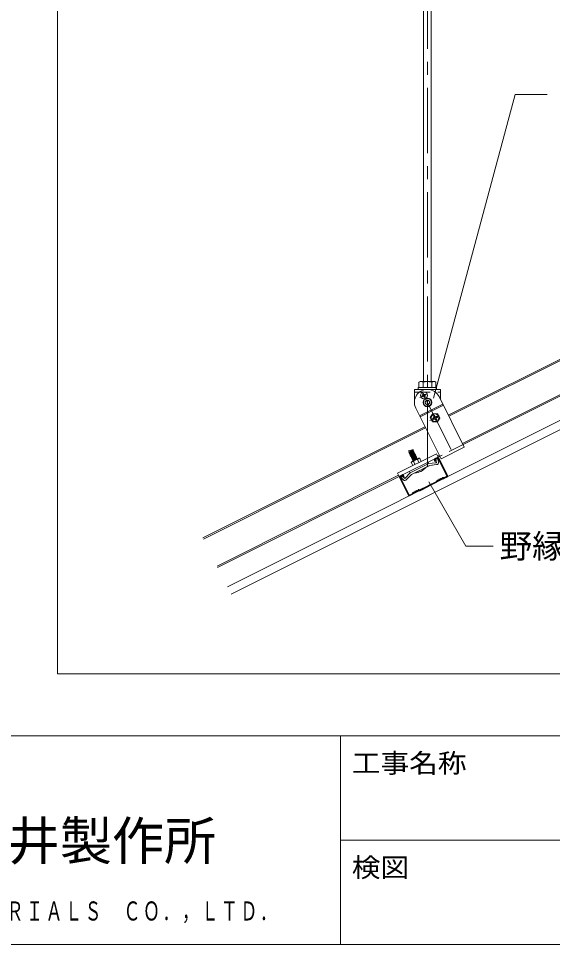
# Model space of a CAD drawing. Units: millimetres, scale not verified. Extents: x -2895 to 2955, y -2104 to 2057.
# Drawn here: x 30 to 644, y -2068 to -1003 of the extents above; entities that cross this region are included whole.
import ezdxf
from ezdxf.enums import TextEntityAlignment as Align

# ---------------------------------------------------------------- set-up
doc = ezdxf.new("R2010")
doc.units = ezdxf.units.MM
doc.header["$LTSCALE"] = 15
doc.header["$PDMODE"] = 32
doc.header["$PDSIZE"] = 9
doc.linetypes.add('CHAIN1', pattern=[8, 5, -1, 1, -1])
doc.linetypes.add('DASHED1', pattern=[1.8, 1.2, -0.6])
for name, color, linetype, lineweight in [('3-0_中心線', 4, 'CHAIN1', 9), ('3-1_吊りボルト', 7, 'Continuous', 18), ('3-2_野縁受け', 3, 'Continuous', 18), ('3-3_野縁', 2, 'Continuous', 25), ('3-6_文字', 7, 'Continuous', 18), ('3-8_パネル', 7, 'Continuous', 18), ('3-A_クリップ', 7, 'Continuous', 18), ('3-B_ビス', 7, 'Continuous', 18), ('3-F', 3, 'Continuous', 18), ('F-1_中線', 7, 'Continuous', 18), ('F-6_文字', 7, 'Continuous', 18)]:
    doc.layers.add(name, color=color, linetype=linetype, lineweight=lineweight)
doc.styles.add('ＭＳ ゴシック', font='')
doc.styles.get('ＭＳ ゴシック').set_extended_font_data('MS Gothic')

msp = doc.modelspace()

# ---------------------------------------------------------------- linework, layer by layer
at = {"layer": '3-0_中心線'}
for p, q in [((500.41, -1517.58), (500.41, -310.72)), ((500.62, -1434.28), (491.55, -1438.81)), ((494.05, -1431.74), (530.86, -1505.35)), ((503.34, -1465.12), (514.09, -1459.74))]:
    msp.add_line(p, q, dxfattribs=at)
at = {"layer": '3-1_吊りボルト'}
for p, q in [((495.91, -1420.45), (495.91, -310.72)), ((504.91, -1420.45), (504.91, -310.72)), ((491.92, -1420.45), (490.61, -1421.2)), ((490.61, -1427.45), (490.61, -1421.2)), ((491.92, -1420.45), (508.89, -1420.45)), ((495.51, -1427.45), (495.51, -1421.2)), ((505.31, -1427.45), (505.31, -1421.2)), ((508.89, -1420.45), (510.21, -1421.2)), ((510.21, -1427.45), (510.21, -1421.2)), ((485.41, -1429.45), (515.41, -1429.45)), ((485.41, -1444.45), (485.41, -1429.45)), ((489.91, -1427.45), (489.91, -1429.45)), ((489.91, -1427.45), (510.91, -1427.45)), ((510.91, -1427.45), (510.91, -1429.45)), ((513.82, -1437.74), (542.89, -1495.87)), ((515.41, -1429.45), (515.41, -1440.9)), ((518.21, -1446.5), (491.37, -1459.92)), ((518.82, -1447.74), (491.99, -1461.16)), ((516.06, -1509.29), (486.99, -1451.15)), ((542.89, -1495.87), (516.06, -1509.29))]:
    msp.add_line(p, q, dxfattribs=at)
at = {"layer": '3-1_吊りボルト', "color": 4, "linetype": 'DASHED1', "lineweight": 9}
msp.add_line((485.41, -1432.65), (515.41, -1432.65), dxfattribs=at)
at = {"layer": '3-1_吊りボルト', "linetype": 'DASHED1'}
msp.add_line((541.46, -1493.01), (514.63, -1506.43), dxfattribs=at)
at = {"layer": '3-1_吊りボルト'}
msp.add_circle((500.41, -1444.45), 5, dxfattribs=at)
at = {"layer": '3-1_吊りボルト', "color": 4, "linetype": 'DASHED1', "lineweight": 9}
msp.add_circle((500.41, -1444.45), 2.5, dxfattribs=at)
at = {"layer": '3-1_吊りボルト'}
for centre, radius, start, end in [((493.81, -1427.22), 6.81, 96.34294, 118.04132), ((492.89, -1425.32), 4.88, 57.57118, 88.04459), ((500.41, -1436.66), 16.22, 72.41205, 107.58797), ((507.92, -1425.32), 4.88, 91.95543, 122.42883), ((507, -1427.22), 6.81, 61.95869, 83.65707), ((500.41, -1444.45), 15, 26.56505, 206.56505)]:
    msp.add_arc(centre, radius, start, end, dxfattribs=at)
msp.add_point((500.41, -1444.45), dxfattribs=at)
at = {"layer": '3-2_野縁受け'}
for p, q in [((524.47, -1459.02), (1397.63, -1022.44)), ((525.18, -1460.46), (1398.35, -1023.87)), ((540.75, -1491.58), (738.33, -1392.79)), ((541.46, -1493.01), (739.05, -1394.22)), ((242.01, -1600.25), (497.63, -1472.44)), ((242.72, -1601.68), (498.35, -1473.87)), ((512.02, -1505.95), (513.91, -1505)), ((512.73, -1507.38), (514.63, -1506.43)), ((258.29, -1632.81), (467.32, -1528.29)), ((259, -1634.24), (468.04, -1529.72))]:
    msp.add_line(p, q, dxfattribs=at)
at = {"layer": '3-3_野縁'}
for p, q in [((509.6, -1512.3), (508.71, -1510.51)), ((509.16, -1509.17), (511.84, -1507.82)), ((510.05, -1512.07), (509.16, -1510.28)), ((509.38, -1509.61), (512.06, -1508.27)), ((510.05, -1512.07), (509.6, -1512.3)), ((523, -1529.03), (512.73, -1508.49)), ((513.18, -1508.27), (523.45, -1528.8)), ((468.46, -1530.63), (478.72, -1551.16)), ((471.59, -1527.95), (468.9, -1529.29)), ((479.17, -1550.94), (468.9, -1530.41)), ((471.81, -1528.4), (469.13, -1529.74)), ((473.38, -1530.41), (472.48, -1528.62)), ((473.82, -1530.19), (472.93, -1528.4)), ((473.38, -1530.41), (473.82, -1530.19)), ((518.1, -1531.53), (519.05, -1531.84)), ((518.1, -1531.53), (519.05, -1531.84)), ((518.26, -1531.05), (519.21, -1531.37)), ((519.21, -1531.37), (518.26, -1531.05)), ((522.8, -1529.74), (519.59, -1531.34)), ((522.8, -1529.74), (519.59, -1531.34)), ((519.81, -1531.79), (523.02, -1530.18)), ((519.81, -1531.79), (523.02, -1530.18)), ((491.86, -1545.21), (501.33, -1540.47)), ((492.08, -1545.65), (501.55, -1540.92)), ((510.8, -1535.74), (501.33, -1540.47)), ((511.02, -1536.18), (501.55, -1540.92)), ((511.36, -1534.5), (511.05, -1535.45)), ((511.84, -1534.66), (511.52, -1535.61)), ((479.86, -1551.2), (483.07, -1549.6)), ((479.86, -1551.2), (483.07, -1549.6)), ((483.29, -1550.05), (480.09, -1551.65)), ((483.29, -1550.05), (480.09, -1551.65)), ((483.64, -1548.36), (483.32, -1549.31)), ((483.32, -1549.31), (483.64, -1548.36)), ((484.11, -1548.52), (483.79, -1549.47)), ((484.11, -1548.52), (483.79, -1549.47)), ((490.37, -1545.39), (491.32, -1545.71)), ((490.53, -1544.92), (491.48, -1545.23))]:
    msp.add_line(p, q, dxfattribs=at)
for centre, radius, start, end in [((509.6, -1510.06), 1, 116.56205, 206.56205), ((509.6, -1510.06), 0.5, 116.56205, 206.56205), ((512.29, -1508.72), 1, 26.56205, 116.56205), ((512.29, -1508.72), 0.5, 26.56205, 116.56205), ((469.35, -1530.19), 1, 116.56804, 206.56804), ((469.35, -1530.19), 0.5, 116.56804, 206.56804), ((472.04, -1528.84), 1, 26.56804, 116.56804), ((472.04, -1528.84), 0.5, 26.56804, 116.56804), ((512.37, -1532.92), 1.81, 252.96224, 340.16788), ((512.37, -1532.92), 1.31, 252.96224, 340.16788), ((514.08, -1533.54), 0.5, 63.43495, 169.69516), ((514.08, -1533.54), 0.5, 63.43495, 160.16788), ((514.63, -1532.42), 1.25, 243.43495, 349.69516), ((514.63, -1532.42), 0.75, 243.43495, 349.69516), ((515.86, -1532.64), 0.5, 72.96224, 169.69516), ((516.4, -1530.91), 1.81, 252.96224, 340.16788), ((516.4, -1530.91), 1.31, 252.96224, 340.16788), ((518.1, -1531.53), 0.5, 71.56505, 160.16788), ((519.36, -1530.89), 1, 251.56507, 296.56505), ((519.36, -1530.89), 1, 251.56505, 296.56505), ((519.36, -1530.89), 0.5, 251.56507, 296.56505), ((519.36, -1530.89), 0.5, 251.56505, 296.56505), ((522.57, -1529.29), 0.5, 296.56502, 29.08905), ((522.57, -1529.29), 0.5, 296.56505, 29.08905), ((522.57, -1529.29), 1, 296.56502, 29.08905), ((522.57, -1529.29), 1, 296.56505, 29.08905), ((510.57, -1535.29), 0.5, 296.56505, 341.56505), ((510.57, -1535.29), 1, 296.56505, 341.56505), ((511.84, -1534.66), 0.5, 72.96224, 161.56507), ((479.64, -1550.76), 1, 204.04105, 296.56505), ((479.64, -1550.76), 1, 204.04105, 296.56505), ((479.64, -1550.76), 0.5, 204.04105, 296.56505), ((479.64, -1550.76), 0.5, 204.04105, 296.56505), ((482.85, -1549.15), 0.5, 296.56505, 341.56504), ((482.85, -1549.15), 0.5, 296.56504, 341.56504), ((482.85, -1549.15), 1, 296.56505, 341.56504), ((482.85, -1549.15), 1, 296.56505, 341.56505), ((484.11, -1548.52), 0.5, 72.96222, 161.56505), ((484.64, -1546.79), 1.81, 252.96222, 340.16786), ((484.64, -1546.79), 1.31, 252.96222, 340.16786), ((486.35, -1547.4), 0.5, 63.43494, 160.16786), ((486.91, -1546.29), 1.25, 243.43494, 349.69515), ((486.91, -1546.29), 0.75, 243.43494, 349.69515), ((488.13, -1546.51), 0.5, 72.96222, 169.69515), ((488.13, -1546.51), 0.5, 63.43494, 169.69515), ((488.67, -1544.78), 1.81, 252.96222, 340.16786), ((488.67, -1544.78), 1.31, 252.96222, 340.16786), ((490.37, -1545.39), 0.5, 71.56504, 160.16786), ((491.64, -1544.76), 1, 251.56505, 296.56505), ((491.64, -1544.76), 0.5, 251.56505, 296.56505)]:
    msp.add_arc(centre, radius, start, end, dxfattribs=at)
at = {"layer": '3-6_文字'}
for p, q in [((507.58, -1439.61), (601.21, -1090.16)), ((638.12, -1090.16), (601.21, -1090.16)), ((502.07, -1535.7), (544.69, -1609.82)), ((575.97, -1609.82), (544.69, -1609.82))]:
    msp.add_line(p, q, dxfattribs=at)
at = {"layer": '3-8_パネル'}
for p, q in [((270.18, -1656.6), (2617.15, -483.12)), ((274.43, -1665.1), (2621.4, -491.62))]:
    msp.add_line(p, q, dxfattribs=at)
at = {"layer": '3-A_クリップ'}
for p, q in [((484.46, -1511.7), (478.67, -1500.11)), ((484.3, -1499.64), (479.31, -1503.08)), ((484.75, -1500.54), (479.76, -1503.97)), ((485.2, -1501.43), (480.21, -1504.87)), ((488.48, -1509.68), (483.11, -1498.94)), ((484.3, -1499.64), (483.45, -1499.62)), ((484.75, -1500.54), (483.9, -1500.52)), ((485.2, -1501.43), (484.35, -1501.41)), ((466.12, -1525.9), (510.82, -1503.55)), ((468.05, -1529.74), (512.74, -1507.39)), ((479.31, -1503.08), (480.16, -1503.1)), ((479.76, -1503.97), (480.61, -1503.99)), ((480.21, -1504.87), (481.05, -1504.89)), ((485.64, -1502.32), (480.65, -1505.76)), ((480.65, -1505.76), (481.5, -1505.78)), ((486.09, -1503.22), (481.1, -1506.66)), ((481.1, -1506.66), (481.95, -1506.67)), ((486.54, -1504.11), (481.55, -1507.55)), ((481.55, -1507.55), (482.4, -1507.57)), ((486.98, -1505.01), (482, -1508.45)), ((482, -1508.45), (482.84, -1508.46)), ((487.43, -1505.9), (482.44, -1509.34)), ((482.44, -1509.34), (483.29, -1509.36)), ((482.45, -1512.7), (490.5, -1508.68)), ((482.81, -1512.62), (484.46, -1512.26)), ((482.81, -1512.62), (484.46, -1512.26)), ((487.88, -1506.8), (482.89, -1510.23)), ((482.89, -1510.23), (483.74, -1510.25)), ((483.57, -1517.18), (493.4, -1512.26)), ((488.77, -1508.59), (483.72, -1512.06)), ((484.46, -1512.26), (484.47, -1512.27)), ((484.47, -1512.27), (486.25, -1515.83)), ((485.64, -1502.32), (484.8, -1502.31)), ((486.09, -1503.22), (485.24, -1503.2)), ((486.54, -1504.11), (485.69, -1504.1)), ((486.98, -1505.01), (486.14, -1504.99)), ((487.43, -1505.9), (486.58, -1505.88)), ((487.88, -1506.8), (487.03, -1506.78)), ((488.33, -1507.69), (487.48, -1507.67)), ((488.77, -1508.59), (487.93, -1508.57)), ((488.63, -1510.05), (488.93, -1510.01)), ((488.63, -1510.05), (488.93, -1510.01)), ((490.22, -1508.91), (488.93, -1510.01)), ((490.22, -1508.91), (488.93, -1510.01)), ((488.93, -1510.01), (490.72, -1513.6)), ((490.86, -1508.68), (491.38, -1508.67)), ((490.86, -1508.68), (491.38, -1508.67)), ((491.84, -1509.13), (493.4, -1512.26)), ((509.98, -1509.76), (512.23, -1509.3)), ((510.82, -1513.87), (509.98, -1509.76)), ((510.82, -1503.55), (512.74, -1507.39)), ((513.05, -1513.31), (512.23, -1509.3)), ((480.53, -1525.61), (491.25, -1520.25)), ((482.22, -1513), (481.91, -1513.42)), ((482.22, -1513), (481.91, -1513.42)), ((482, -1514.04), (483.57, -1517.18)), ((492.28, -1522.31), (482.25, -1527.32)), ((498.54, -1519.18), (486.02, -1525.44)), ((501.98, -1514.89), (491.25, -1520.25)), ((501.98, -1514.89), (491.25, -1520.25)), ((501.98, -1514.89), (491.25, -1520.25)), ((492.28, -1522.31), (502.31, -1517.29)), ((492.28, -1522.31), (500.98, -1517.96)), ((492.28, -1522.31), (500.46, -1518.22)), ((500.77, -1518.07), (502.31, -1517.29)), ((501.15, -1513.19), (501.99, -1514.88)), ((501.21, -1517.85), (502.92, -1516.99)), ((501.98, -1514.89), (509.8, -1513.99)), ((506.35, -1516.6), (502.92, -1516.99)), ((511.05, -1516.05), (505.56, -1516.69)), ((509.49, -1514.02), (510.82, -1513.87)), ((466.12, -1525.9), (468.05, -1529.74)), ((471.36, -1529.19), (469.78, -1530.86)), ((471.36, -1529.19), (469.78, -1530.86)), ((472.75, -1533.68), (469.78, -1530.86)), ((472.31, -1533.26), (469.78, -1530.86)), ((474.41, -1532.08), (471.36, -1529.19)), ((474.41, -1532.08), (471.36, -1529.19)), ((480.53, -1525.61), (474.41, -1532.08)), ((476.01, -1533.57), (481.65, -1527.63)), ((479.68, -1523.92), (480.53, -1525.61)), ((482.25, -1527.32), (481.65, -1527.63))]:
    msp.add_line(p, q, dxfattribs=at)
for points in [[(483.85, -1498.75), (483.11, -1498.94), (478.67, -1500.11)], [(483.85, -1498.75), (478.86, -1502.18), (479.71, -1502.2)], [(488.33, -1507.69), (483.34, -1511.13), (484.18, -1511.15)]]:
    msp.add_lwpolyline(points, dxfattribs=at)
for centre, radius, start, end in [((483.03, -1513.6), 1, 102.50705, 143.1671), ((483.03, -1513.6), 1, 102.50705, 143.1671), ((489.38, -1516.5), 6.5, 96.58319, 139.18489), ((489.38, -1516.5), 6.5, 96.58319, 139.18489), ((490.87, -1509.68), 1, 90.29973, 130.42527), ((490.87, -1509.68), 1, 90.29973, 130.42527), ((490.94, -1509.57), 1, 26.56505, 116.56505), ((482.89, -1513.6), 1, 116.56505, 206.56505), ((486.02, -1509.79), 15.65, 269.99999, 323.1301), ((510.8, -1513.77), 2.3, 271.56505, 11.56505), ((474.33, -1532.01), 2.3, 226.56502, 326.56504)]:
    msp.add_arc(centre, radius, start, end, dxfattribs=at)
at = {"layer": '3-B_ビス'}
for p, q in [((495.26, -1436.4), (494.1, -1436.98)), ((494.1, -1436.98), (494.55, -1437.87)), ((495.71, -1437.29), (494.55, -1437.87)), ((495.8, -1434.11), (494.91, -1434.56)), ((494.91, -1434.56), (495.49, -1435.72)), ((495.8, -1434.11), (496.38, -1435.28)), ((496.38, -1437.51), (496.96, -1438.68)), ((498.22, -1434.92), (497.05, -1435.5)), ((497.28, -1437.07), (497.86, -1438.23)), ((498.66, -1435.81), (497.5, -1436.4)), ((498.22, -1434.92), (498.66, -1435.81)), ((497.86, -1438.23), (496.96, -1438.68))]:
    msp.add_line(p, q, dxfattribs=at)
at = {"layer": '3-B_ビス', "color": 4, "lineweight": 9}
for p, q in [((506.8, -1457.24), (503.77, -1461.83)), ((506.8, -1457.24), (512.29, -1457.57)), ((508.48, -1459.26), (508.85, -1459.99)), ((508.48, -1459.26), (508.73, -1459.76)), ((512.29, -1457.57), (514.75, -1462.48)), ((503.77, -1461.83), (506.23, -1466.74)), ((511.72, -1467.07), (506.23, -1466.74)), ((506.36, -1462.93), (506.89, -1462.67)), ((506.9, -1464.01), (507.43, -1463.74)), ((507.41, -1459.79), (507.66, -1460.29)), ((510.04, -1465.05), (509.79, -1464.56)), ((511.11, -1464.52), (510.75, -1463.79)), ((511.11, -1464.52), (510.86, -1464.02)), ((511.62, -1460.3), (511.1, -1460.57)), ((512.16, -1461.38), (511.63, -1461.64)), ((511.72, -1467.07), (514.75, -1462.48))]:
    msp.add_line(p, q, dxfattribs=at)
at = {"layer": '3-B_ビス'}
msp.add_circle((496.38, -1436.4), 4, dxfattribs=at)
at = {"layer": '3-B_ビス', "color": 4, "lineweight": 9}
msp.add_circle((509.26, -1462.16), 4.4, dxfattribs=at)
at = {"layer": '3-B_ビス'}
for centre, start, end in [((495.04, -1435.95), 296.56505, 26.56505), ((495.93, -1437.74), 26.56505, 116.56505), ((496.83, -1435.05), 206.56505, 296.56507), ((497.72, -1436.84), 116.56505, 206.56505)]:
    msp.add_arc(centre, 0.5, start, end, dxfattribs=at)
at = {"layer": '3-B_ビス', "color": 4, "lineweight": 9}
for centre, radius, start, end in [((509.26, -1462.16), 3, 105.02809, 128.10201), ((509.26, -1462.16), 3, 195.02809, 218.07836), ((506.32, -1461.17), 1.6, 290.92805, 33.2385), ((508.28, -1465.1), 1.6, 19.8916, 122.20205), ((510.24, -1459.21), 1.6, 199.8916, 302.20205), ((509.26, -1462.16), 3, 285.02809, 308.10201), ((512.21, -1463.14), 1.6, 110.92805, 213.2385), ((509.26, -1462.16), 3, 15.05174, 38.10201)]:
    msp.add_arc(centre, radius, start, end, dxfattribs=at)
at = {"layer": '3-F'}
for p in [(74.86, 1475.61), (2909.86, -1756.68)]:
    msp.add_line(p, (74.86, -1756.68), dxfattribs=at)
at = {"layer": 'F-1_中線', "color": 3}
for p, q in [((-2895.14, -1828.07), (2954.86, -1828.07)), ((400.48, -1828.07), (400.48, -2068.07)), ((-2895.14, -2068.07), (2954.86, -2068.07))]:
    msp.add_line(p, q, dxfattribs=at)
at = {"layer": 'F-1_中線'}
msp.add_line((400.48, -1948.07), (2954.86, -1948.07), dxfattribs=at)

# ---------------------------------------------------------------- texts
at = {"layer": '3-6_文字', "style": 'ＭＳ ゴシック'}
msp.add_text('野縁：CW-25', height=27.49, dxfattribs=at).set_placement((583.44, -1631.87), align=Align.BOTTOM_LEFT)
at = {"layer": 'F-6_文字', "color": 4, "style": 'ＭＳ ゴシック', "width": 1.1}
for s, p in [('工事名称', (413.42, -1877.08)), ('検図', (413.42, -1997.08))]:
    msp.add_text(s, height=21.99, dxfattribs=at).set_placement(p, align=Align.BOTTOM_LEFT)
at = {"layer": 'F-6_文字', "style": 'ＭＳ ゴシック'}
msp.add_text('桐井製作所', height=43.99, dxfattribs=at).set_placement((-42.58, -1983.97), align=Align.BOTTOM_LEFT)
at = {"layer": 'F-6_文字', "color": 4, "insert": (-499.52, -2043.74), "char_height": 21.99, "attachment_point": 7, "style": 'ＭＳ ゴシック'}
msp.add_mtext('\\T1.15;\\W0.65;ＫＩＲＩＩ\u3000ＣＯＮＳＴＲＵＣＴＩＯＮ\u3000ＭＡＴＥＲＩＡＬＳ\u3000ＣＯ．，ＬＴＤ．', dxfattribs=at)

doc.saveas('drawing.dxf')
